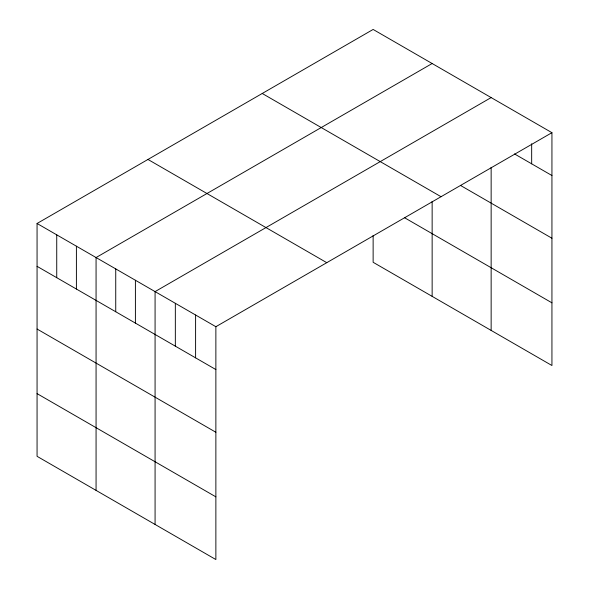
<?xml version="1.0" encoding="UTF-8"?>
<svg xmlns="http://www.w3.org/2000/svg" width="589" height="589" viewBox="0 0 589 589"><rect width="100%" height="100%" fill="white"/><g stroke="black" fill="none" stroke-linecap="round" stroke-linejoin="round"><path stroke-width="0.88" d="M37.063 223.481L215.868 326.711L215.868 559.55L37.063 456.32L37.063 223.481L373.131 29.45L551.937 132.68L551.937 365.519L373.131 262.289L373.131 235.423M432.142 63.516L96.066 257.548L96.066 490.387M491.145 97.583L155.076 291.607L155.076 524.453M215.868 326.711L551.937 132.68M514.528 153.935L551.937 175.529M460.458 185.417L551.937 238.228M262.23 93.482L441.036 196.711M404.606 217.761L551.937 302.827M147.964 159.45L326.77 262.679M37.063 266.331L215.868 369.561M37.063 329.03L215.868 432.26M37.063 393.621L215.868 496.851M531.668 143.775L531.668 163.83M491.145 167.305L491.145 330.422M432.142 201.364L432.142 296.355M195.6 315.012L195.6 357.862M175.338 303.313L175.338 346.163M135.404 280.254L135.404 323.103M115.738 268.901L115.738 311.75M76.401 246.187L76.401 289.037M56.735 234.834L56.735 277.684"/></g></svg>
